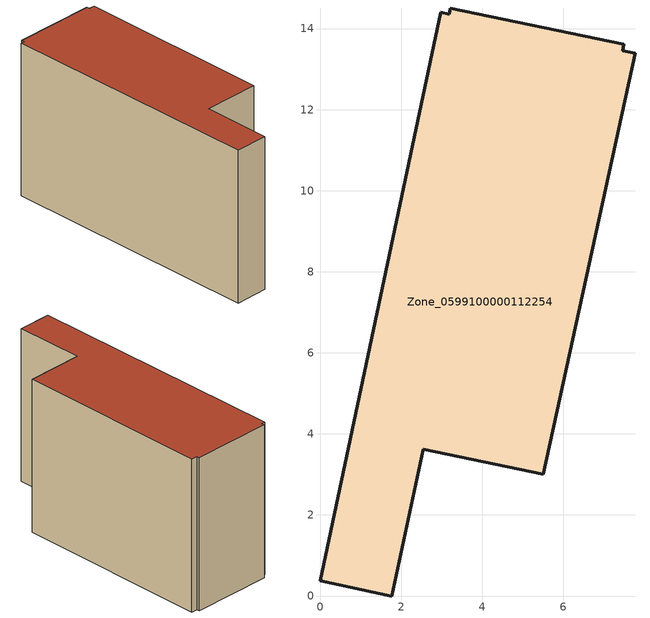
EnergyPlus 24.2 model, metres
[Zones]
Zone_0599100000112254
 floor ground (C_G): 2.54,3.62 1.77,0 0,0.37 2.98,14.4 3.18,14.36 3.21,14.51 7.49,13.61 7.46,13.46 7.78,13.39 5.51,3 z0
 wall outside (C_F): 2.98,14.4 0,0.37 1.77,0 2.54,3.62 5.51,3 7.78,13.39 7.46,13.46 7.49,13.61 3.21,14.51 3.18,14.36 2.98,14.4 z0:8.31
 roof outside (C_R): 5.51,3 7.78,13.39 7.46,13.46 7.49,13.61 3.21,14.51 3.18,14.36 2.98,14.4 0,0.37 1.77,0 2.54,3.62 z8.31
[BUILDING]
Pand.0599100000112254: North Axis=0; Terrain=City; Loads Convergence Tolerance Value=0.04; Temperature Convergence Tolerance Value=0.4; Solar Distribution=FullExterior; Maximum Number of Warmup Days=25; Minimum Number of Warmup Days=1
[Site:Location]
Rotterdam.The.Hague.AP_ZH_NLD Design_Conditions: Latitude=51.96; Longitude=4.45; Time Zone=1; Elevation=-4.5
[SITE:GROUNDTEMPERATURE:BUILDINGSURFACE]
18, 18, 18, 18, 18, 18, 18, 18, 18, 18, 18, 18
[MATERIAL] Thermal Absorptance=0.9; Solar Absorptance=0.7; Visible Absorptance=0.7
Name | Roughness | Thickness | Conductivity | Density | Specific Heat
G.TI.1975-1991 | MediumSmooth | 0.15 | 0.288461 | 540 | 1210
F.TI.1975-1991 | Rough | 0.3 | 0.230769 | 1920 | 840
R.TI.1975-1991 | MediumRough | 0.2 | 0.153846 | 1500 | 1000
[CONSTRUCTION]
C_G: G.TI.1975-1991
C_F: F.TI.1975-1991
C_R: R.TI.1975-1991
[ZONE]
Zone_0599100000112254: Type=1; Multiplier=1; Ceiling Height=Autocalculate; Volume=Autocalculate; Floor Area=autocalculate; Part of Total Floor Area=Yes
[ZONEINFILTRATION:DESIGNFLOWRATE]
Infil_Zone_0599100000112254: Zone or ZoneList or Space or SpaceList=Zone_0599100000112254; Schedule=AlwaysOn; Design Flow Rate Calculation Method=Flow/Area; Flow Rate per Floor Area=0.003; Constant Term Coefficient=1; Temperature Term Coefficient=0; Velocity Term Coefficient=0; Velocity Squared Term Coefficient=0
[HVACTEMPLATE:ZONE:IDEALLOADSAIRSYSTEM]
Zone_0599100000112254: Maximum Heating Supply Air Temperature=50; Minimum Cooling Supply Air Temperature=13; Maximum Heating Supply Air Humidity Ratio=0.0156; Minimum Cooling Supply Air Humidity Ratio=0.0077; Heating Limit=NoLimit; Cooling Limit=NoLimit; Dehumidification Control Type=ConstantSensibleHeatRatio; Cooling Sensible Heat Ratio=0.7; Dehumidification Setpoint=60; Humidification Control Type=None; Humidification Setpoint=30; Outdoor Air Method=None; Outdoor Air Flow Rate per Person=0.00944; Outdoor Air Flow Rate per Zone Floor Area=0; Outdoor Air Flow Rate per Zone=0; Demand Controlled Ventilation Type=None; Outdoor Air Economizer Type=NoEconomizer; Heat Recovery Type=None; Sensible Heat Recovery Effectiveness=0.7; Latent Heat Recovery Effectiveness=0.65
[ZONECONTROL:THERMOSTAT]
ThermostatControl_Zone_0599100000112254: Zone or ZoneList=Zone_0599100000112254; Control Type Schedule=DualSetpointControlType; Control 1=Thermostat_Zone_0599100000112254; Temperature Difference Between Cutout And Setpoint=0
[THERMOSTATSETPOINT:DUALSETPOINT]
Thermostat_Zone_0599100000112254: Heating Setpoint Temperature Schedule=HeatingSetpoint_Zone_0599100000112254; Cooling Setpoint Temperature Schedule=CoolingSetpoint_Zone_0599100000112254
[SCHEDULE:COMPACT]
HeatingSetpoint_Zone_0599100000112254: Through: 12/31, For: AllDays, Until: 24:00, 21
CoolingSetpoint_Zone_0599100000112254: Through: 12/31, For: AllDays, Until: 24:00, 24
DualSetpointControlType: Through: 12/31, For: AllDays, Until: 24:00, 4
AlwaysOn: Through: 12/31, For: AllDays, Until: 24:00, 1
